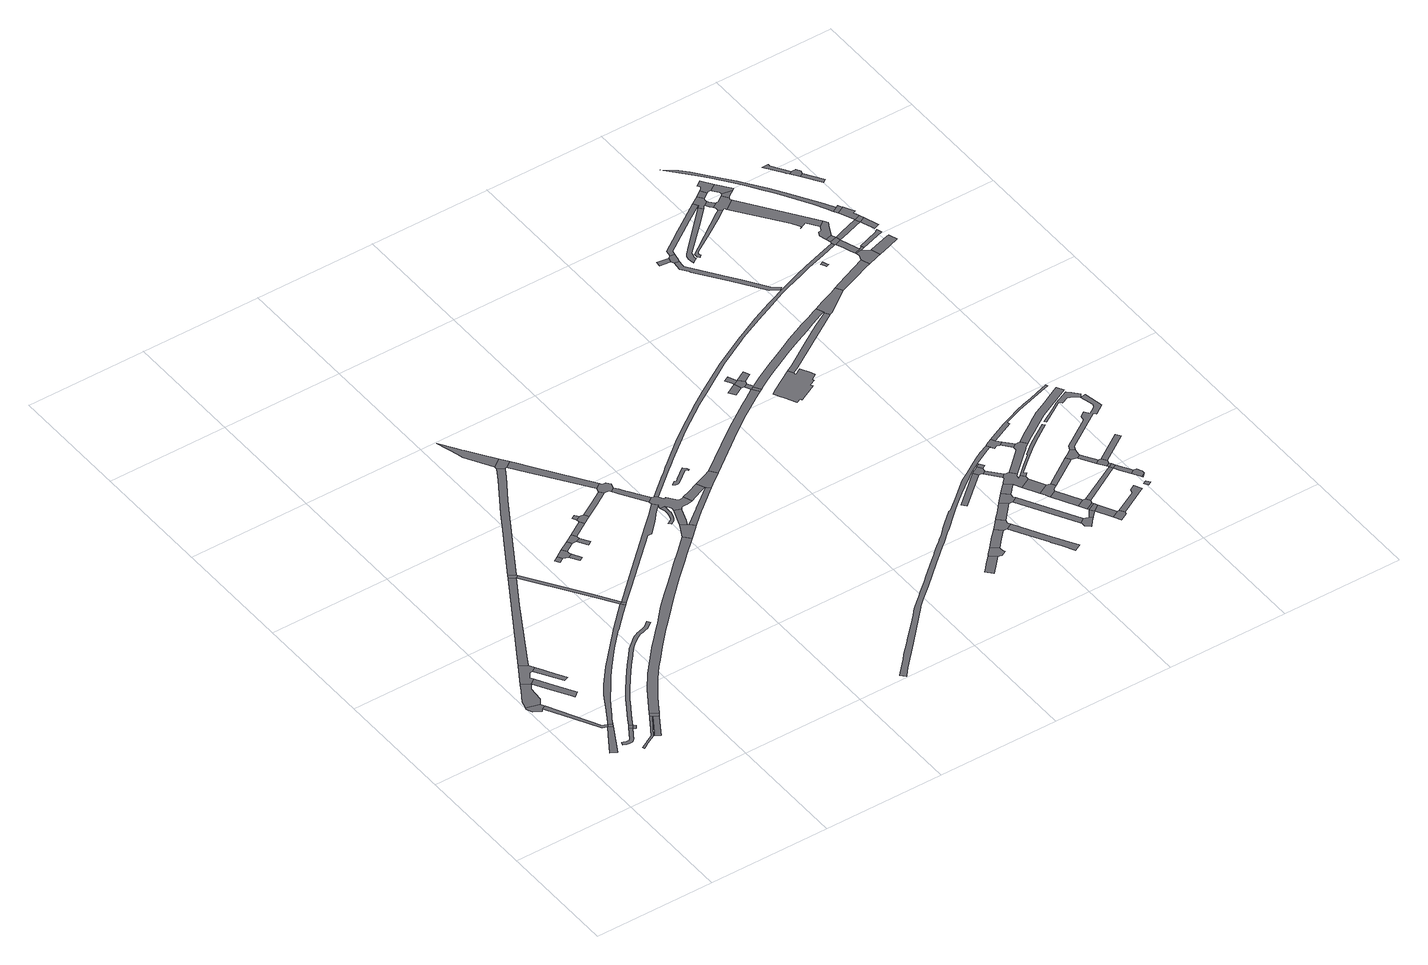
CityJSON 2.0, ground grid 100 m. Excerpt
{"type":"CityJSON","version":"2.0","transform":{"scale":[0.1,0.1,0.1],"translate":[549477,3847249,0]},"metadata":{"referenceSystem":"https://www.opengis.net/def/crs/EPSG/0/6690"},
"CityObjects":{
"road1":{"type":"Road","geometry":[{"type":"MultiSurface","lod":"1","boundaries":[[[0,1,2,3,4,5,6]]]}]},
"road2":{"type":"Road","attributes":{"RoadStructureAttribute.sectionType":"1"},"geometry":[{"type":"MultiSurface","lod":"1","boundaries":[[[7,8,9,10,11]]]}]},
"road3":{"type":"Road","attributes":{"RoadStructureAttribute.sectionType":"1"},"geometry":[{"type":"MultiSurface","lod":"1","boundaries":[[[12,13,14,15,16,0,6,17,18,19]]]}]},
"road4":{"type":"Road","geometry":[{"type":"MultiSurface","lod":"1","boundaries":[[[20,21,22,5,4,23,24,25,26,7,27]]]}]},
"road5":{"type":"Road","attributes":{"RoadStructureAttribute.sectionType":"1"},"geometry":[{"type":"MultiSurface","lod":"1","boundaries":[[[28,29,30,31,32,33,34,35,36,37,38,39,40,41,42,43,44,45]]]}]},
"road6":{"type":"Road","geometry":[{"type":"MultiSurface","lod":"1","boundaries":[[[27,7,11,46]]]}]},
"road7":{"type":"Road","geometry":[{"type":"MultiSurface","lod":"1","boundaries":[[[47,14,13,12,19,48,49,50,51,52,53]]]}]},
"road8":{"type":"Road","geometry":[{"type":"MultiSurface","lod":"1","boundaries":[[[54,55,56,57,58,59,60,61,48,19]]]}]},
"road9":{"type":"Road","geometry":[{"type":"MultiSurface","lod":"1","boundaries":[[[62,28,45,63]]]}]},
"road10":{"type":"Road","geometry":[{"type":"MultiSurface","lod":"1","boundaries":[[[64,65,63,45]]]}]},
"road11":{"type":"Road","attributes":{"RoadStructureAttribute.sectionType":"1"},"geometry":[{"type":"MultiSurface","lod":"1","boundaries":[[[66,67,68,69,70,71,72,73,74,75,76,77,78,79,80]]]}]},
"road12":{"type":"Road","geometry":[{"type":"MultiSurface","lod":"1","boundaries":[[[81,82,83,84,85,86,87,88,52,51]]]}]},
"road13":{"type":"Road","attributes":{"RoadStructureAttribute.sectionType":"1"},"geometry":[{"type":"MultiSurface","lod":"1","boundaries":[[[89,90,91,92,93,94,95,96]]]}]},
"road14":{"type":"Road","geometry":[{"type":"MultiSurface","lod":"1","boundaries":[[[97,66,80,89,96,98]]]}]},
"road15":{"type":"Road","attributes":{"RoadStructureAttribute.sectionType":"1"},"geometry":[{"type":"MultiSurface","lod":"1","boundaries":[[[99,100,47,53,101,102,103,104]]]}]},
"road16":{"type":"Road","attributes":{"RoadStructureAttribute.sectionType":"1"},"geometry":[{"type":"MultiSurface","lod":"1","boundaries":[[[105,106,107,108,109,110,111,112,113,114,115,116,117,118,119,27,46,120,121,122,123,124,125,126,127,128,129,130,131]]]}]},
"road17":{"type":"Road","attributes":{"RoadStructureAttribute.sectionType":"1"},"geometry":[{"type":"MultiSurface","lod":"1","boundaries":[[[132,133,134,135,136,137,138,139,140,141,142,143,144,145,146,147,148,149,150,151,152,153,154,155,156,157,158,159,160,161,162,163,164,165,166,167,168,169,170,171,62,63]]]}]},
"road18":{"type":"Road","geometry":[{"type":"MultiSurface","lod":"1","boundaries":[[[172,99,104,173,174]]]}]},
"road19":{"type":"Road","geometry":[{"type":"MultiSurface","lod":"1","boundaries":[[[175,176,173,104,177,178,105,179]]]}]},
"road20":{"type":"Road","geometry":[{"type":"MultiSurface","lod":"1","boundaries":[[[179,105,131,180]]]}]},
"road21":{"type":"Road","attributes":{"RoadStructureAttribute.sectionType":"1"},"geometry":[{"type":"MultiSurface","lod":"1","boundaries":[[[181,182,183,184,185,186,187,188,189,190,191,192,193,194,195,196,197,97,98,198,199,200,201,202,203,204,205,206,207,208,209,210,211,212,213,214,215]]]}]},
"road22":{"type":"Road","geometry":[{"type":"MultiSurface","lod":"1","boundaries":[[[216,217,218,219]]]}]},
"road23":{"type":"Road","geometry":[{"type":"MultiSurface","lod":"1","boundaries":[[[220,216,219,221,222,223,224]]]}]},
"road24":{"type":"Road","attributes":{"RoadStructureAttribute.sectionType":"1"},"geometry":[{"type":"MultiSurface","lod":"1","boundaries":[[[225,226,227,228,229,172,174,230,231,232,233]]]}]},
"road25":{"type":"Road","attributes":{"RoadStructureAttribute.sectionType":"1"},"geometry":[{"type":"MultiSurface","lod":"1","boundaries":[[[234,235,222,221]]]}]},
"road26":{"type":"Road","attributes":{"RoadStructureAttribute.sectionType":"1"},"geometry":[{"type":"MultiSurface","lod":"1","boundaries":[[[236,220,224,237]]]}]},
"road27":{"type":"Road","geometry":[{"type":"MultiSurface","lod":"1","boundaries":[[[238,236,237,239,240,241]]]}]},
"road28":{"type":"Road","attributes":{"RoadStructureAttribute.sectionType":"1"},"geometry":[{"type":"MultiSurface","lod":"1","boundaries":[[[242,243,240,239]]]}]},
"road29":{"type":"Road","attributes":{"RoadStructureAttribute.sectionType":"1"},"geometry":[{"type":"MultiSurface","lod":"1","boundaries":[[[244,238,241,245]]]}]},
"road30":{"type":"Road","attributes":{"RoadStructureAttribute.sectionType":"1"},"geometry":[{"type":"MultiSurface","lod":"1","boundaries":[[[246,247,248,249,250,179,180,251,252,253,254,255,256,257]]]}]},
"road31":{"type":"Road","geometry":[{"type":"MultiSurface","lod":"1","boundaries":[[[258,259,260,261]]]}]},
"road32":{"type":"Road","geometry":[{"type":"MultiSurface","lod":"1","boundaries":[[[261,260,244,245,262,263]]]}]},
"road33":{"type":"Road","attributes":{"RoadStructureAttribute.sectionType":"1"},"geometry":[{"type":"MultiSurface","lod":"1","boundaries":[[[264,265,266,267,268,269,270,271,272,273]]]}]},
"road34":{"type":"Road","geometry":[{"type":"MultiSurface","lod":"1","boundaries":[[[273,272,225,233,274,275,276]]]}]},
"road35":{"type":"Road","attributes":{"RoadStructureAttribute.sectionType":"1"},"geometry":[{"type":"MultiSurface","lod":"1","boundaries":[[[277,278,279,263,262,280,281]]]}]},
"road36":{"type":"Road","attributes":{"RoadStructureAttribute.sectionType":"1"},"geometry":[{"type":"MultiSurface","lod":"1","boundaries":[[[282,283,276,275,284,285,286]]]}]},
"road37":{"type":"Road","geometry":[{"type":"MultiSurface","lod":"1","boundaries":[[[287,288,289,286,285,277,281,290,291,292]]]}]},
"road38":{"type":"Road","geometry":[{"type":"MultiSurface","lod":"1","boundaries":[[[293,294,181,215,295,296,297,298,299]]]}]},
"road39":{"type":"Road","geometry":[{"type":"MultiSurface","lod":"1","boundaries":[[[300,301,302,303,304,305,306,307,308,309,310,311,312,313,314,315,316,317]]]}]},
"road40":{"type":"Road","attributes":{"RoadStructureAttribute.sectionType":"1"},"geometry":[{"type":"MultiSurface","lod":"1","boundaries":[[[318,319,320,321,292,291,322,323,324,325,326,327]]]}]},
"road41":{"type":"Road","attributes":{"RoadStructureAttribute.sectionType":"1"},"geometry":[{"type":"MultiSurface","lod":"1","boundaries":[[[328,329,330,293,299,331,332,333]]]}]},
"road42":{"type":"Road","geometry":[{"type":"MultiSurface","lod":"1","boundaries":[[[334,327,326,246,257,335,317,316,336,337,338,328,333,339,340,341,342,343,344,345,346,347,348,349,350,351,352,353]]]}]},
"road43":{"type":"Road","attributes":{"RoadStructureAttribute.sectionType":"1"},"geometry":[{"type":"MultiSurface","lod":"1","boundaries":[[[354,355,356,297,296,357,358,359,360,361]]]}]},
"road44":{"type":"Road","attributes":{"RoadStructureAttribute.sectionType":"1"},"geometry":[{"type":"MultiSurface","lod":"1","boundaries":[[[362,363,344,343,364,365,366]]]}]},
"road45":{"type":"Road","attributes":{"RoadStructureAttribute.sectionType":"1"},"geometry":[{"type":"MultiSurface","lod":"1","boundaries":[[[367,368,369,370,371,372,373,374,375,376,377,378,379,380]]]}]},
"road46":{"type":"Road","geometry":[{"type":"MultiSurface","lod":"1","boundaries":[[[381,382,362,366,354,361,383,384]]]}]},
"road47":{"type":"Road","attributes":{"RoadStructureAttribute.sectionType":"1"},"geometry":[{"type":"MultiSurface","lod":"1","boundaries":[[[385,386,387,388,389,390,391,392,393,394,395,396,397,398,399,400,401,402,403,404,405,406,407,408,409,410,411,412,413,414,415,416,417,418,419,420,421,422,423,424,425,426,427,428,429,430,431,432,433,434,435,436,437,438,439,440,441,442,443,444,445,446,447,448,449,450,451,452,453,454,455,456,457,458,459,460,461,462,463,464,465,466]]]}]},
"road48":{"type":"Road","attributes":{"RoadStructureAttribute.sectionType":"1"},"geometry":[{"type":"MultiSurface","lod":"1","boundaries":[[[467,468,469,470,471,472,473]]]}]},
"road49":{"type":"Road","attributes":{"RoadStructureAttribute.sectionType":"1"},"geometry":[{"type":"MultiSurface","lod":"1","boundaries":[[[474,475,476,477,478,479,480,481,381,384,482,483,484,485,486,487]]]}]},
"road50":{"type":"Road","geometry":[{"type":"MultiSurface","lod":"1","boundaries":[[[488,489,467,473,490,491,492,493,494]]]}]},
"road51":{"type":"Road","attributes":{"RoadStructureAttribute.sectionType":"1"},"geometry":[{"type":"MultiSurface","lod":"1","boundaries":[[[495,496,497,488,494,498,499]]]}]},
"road52":{"type":"Road","geometry":[{"type":"MultiSurface","lod":"1","boundaries":[[[500,501,502,503]]]}]},
"road53":{"type":"Road","geometry":[{"type":"MultiSurface","lod":"1","boundaries":[[[504,505,495,499,506,507,508,509]]]}]},
"road54":{"type":"Road","geometry":[{"type":"MultiSurface","lod":"1","boundaries":[[[510,511,512,513,500,514]]]}]},
"road55":{"type":"Road","geometry":[{"type":"MultiSurface","lod":"1","boundaries":[[[514,500,503,515,516,517]]]}]},
"road56":{"type":"Road","geometry":[{"type":"MultiSurface","lod":"1","boundaries":[[[518,474,487,519]]]}]},
"road57":{"type":"Road","attributes":{"RoadStructureAttribute.sectionType":"1"},"geometry":[{"type":"MultiSurface","lod":"1","boundaries":[[[520,521,507,506,522,523,524,525,526,527]]]}]},
"road58":{"type":"Road","attributes":{"RoadStructureAttribute.sectionType":"1"},"geometry":[{"type":"MultiSurface","lod":"1","boundaries":[[[528,529,530,531,504,509,532,533]]]}]},
"road59":{"type":"Road","geometry":[{"type":"MultiSurface","lod":"1","boundaries":[[[534,535,514,517]]]}]},
"road60":{"type":"Road","attributes":{"RoadStructureAttribute.sectionType":"1"},"geometry":[{"type":"MultiSurface","lod":"1","boundaries":[[[536,537,538,539,540]]]}]},
"road61":{"type":"Road","attributes":{"RoadStructureAttribute.sectionType":"1"},"geometry":[{"type":"MultiSurface","lod":"1","boundaries":[[[541,542,543,544,545,546,547,548,549,550,551,552,553,554,555,556,557,558,559,560,353,352,561,562,563,564,565,566,567,568,569,570,571,572,573,574,575,576,577,578,579]]]}]},
"road62":{"type":"Road","geometry":[{"type":"MultiSurface","lod":"1","boundaries":[[[580,528,533,581,582,583,584]]]}]},
"road63":{"type":"Road","geometry":[{"type":"MultiSurface","lod":"1","boundaries":[[[585,586,587,588,589,590,591,592,593,594,595,596,597,598,599,600,601,602,603]]]}]},
"road64":{"type":"Road","attributes":{"RoadStructureAttribute.sectionType":"1"},"geometry":[{"type":"MultiSurface","lod":"1","boundaries":[[[604,582,581,605,606]]]}]},
"road65":{"type":"Road","attributes":{"RoadStructureAttribute.sectionType":"1"},"geometry":[{"type":"MultiSurface","lod":"1","boundaries":[[[607,608,609,580,584,610,611,612,613]]]}]},
"road66":{"type":"Road","geometry":[{"type":"MultiSurface","lod":"1","boundaries":[[[614,615,616,617,536,540,618,619,620,621,622,623]]]}]},
"road67":{"type":"Road","attributes":{"RoadStructureAttribute.sectionType":"1"},"geometry":[{"type":"MultiSurface","lod":"1","boundaries":[[[621,620,624,625]]]}]},
"road68":{"type":"Road","geometry":[{"type":"MultiSurface","lod":"1","boundaries":[[[626,627,614,623]]]}]},
"road69":{"type":"Road","geometry":[{"type":"MultiSurface","lod":"1","boundaries":[[[606,605,628,629,630,631,632,633,634]]]}]},
"road70":{"type":"Road","geometry":[{"type":"MultiSurface","lod":"1","boundaries":[[[635,636,637,625,624,638,639,640,641,607,613,642,643,644,645,646,647,648,649,650,651]]]}]},
"road71":{"type":"Road","attributes":{"RoadStructureAttribute.sectionType":"1"},"geometry":[{"type":"MultiSurface","lod":"1","boundaries":[[[643,642,652,653,654,655]]]}]},
"road72":{"type":"Road","attributes":{"RoadStructureAttribute.sectionType":"1"},"geometry":[{"type":"MultiSurface","lod":"1","boundaries":[[[656,657,634,633,658,659]]]}]},
"road73":{"type":"Road","geometry":[{"type":"MultiSurface","lod":"1","boundaries":[[[655,654,653,652,660,661,662,663,664,665,666]]]}]},
"road74":{"type":"Road","attributes":{"RoadStructureAttribute.sectionType":"1"},"geometry":[{"type":"MultiSurface","lod":"1","boundaries":[[[663,662,667,668]]]}]},
"road75":{"type":"Road","attributes":{"RoadStructureAttribute.sectionType":"1"},"geometry":[{"type":"MultiSurface","lod":"1","boundaries":[[[669,670,671,672,673,674,675,676,677,678,679,680,516,515,474,518,519,681,682,683,684,685,686,687,688,689,690,691,692,693]]]}]},
"road76":{"type":"Road","geometry":[{"type":"MultiSurface","lod":"1","boundaries":[[[668,667,694,695,696,697]]]}]},
"road77":{"type":"Road","attributes":{"RoadStructureAttribute.sectionType":"1"},"geometry":[{"type":"MultiSurface","lod":"1","boundaries":[[[695,694,698,699]]]}]},
"road78":{"type":"Road","geometry":[{"type":"MultiSurface","lod":"1","boundaries":[[[699,698,700,656,659,701]]]}]},
"road79":{"type":"Road","attributes":{"RoadStructureAttribute.sectionType":"1"},"geometry":[{"type":"MultiSurface","lod":"1","boundaries":[[[701,659,702,703,704]]]}]},
"road80":{"type":"Road","geometry":[{"type":"MultiSurface","lod":"1","boundaries":[[[704,703,705,706,707,708]]]}]},
"road81":{"type":"Road","attributes":{"RoadStructureAttribute.sectionType":"1"},"geometry":[{"type":"MultiSurface","lod":"1","boundaries":[[[709,710,711,712,713,714,715,716,651,650,717,718,719,720,721,722,723]]]}]},
"road82":{"type":"Road","geometry":[{"type":"MultiSurface","lod":"1","boundaries":[[[724,725,385,466,726,727,728,729,730,731,732,733,734]]]}]},
"road83":{"type":"Road","attributes":{"RoadStructureAttribute.sectionType":"1"},"geometry":[{"type":"MultiSurface","lod":"1","boundaries":[[[735,736,737,738,739,585,603,740,741]]]}]},
"road84":{"type":"Road","geometry":[{"type":"MultiSurface","lod":"1","boundaries":[[[733,732,712,711]]]}]},
"road85":{"type":"Road","attributes":{"RoadStructureAttribute.sectionType":"1"},"geometry":[{"type":"MultiSurface","lod":"1","boundaries":[[[742,666,665,743]]]}]},
"road86":{"type":"Road","geometry":[{"type":"MultiSurface","lod":"1","boundaries":[[[744,745,746,747]]]}]},
"road87":{"type":"Road","geometry":[{"type":"MultiSurface","lod":"1","boundaries":[[[748,749,750,751,752,753,754,755,756,757,758,759,760,645,644]]]}]},
"road88":{"type":"Road","attributes":{"RoadStructureAttribute.sectionType":"1"},"geometry":[{"type":"MultiSurface","lod":"1","boundaries":[[[761,697,696,762]]]}]},
"road89":{"type":"Road","attributes":{"RoadStructureAttribute.sectionType":"1"},"geometry":[{"type":"MultiSurface","lod":"1","boundaries":[[[763,764,765,766,708,707]]]}]},
"road90":{"type":"Road","geometry":[{"type":"MultiSurface","lod":"1","boundaries":[[[767,747,746,768,769,770,771]]]}]},
"road91":{"type":"Road","geometry":[{"type":"MultiSurface","lod":"1","boundaries":[[[772,773,742,743,774,775,776,777,778]]]}]},
"road92":{"type":"Road","attributes":{"RoadStructureAttribute.sectionType":"1"},"geometry":[{"type":"MultiSurface","lod":"1","boundaries":[[[768,779,780,781,782,783,784,785,786,787,788,789,790,791,792,793,794,769]]]}]},
"road93":{"type":"Road","attributes":{"RoadStructureAttribute.sectionType":"1"},"geometry":[{"type":"MultiSurface","lod":"1","boundaries":[[[775,774,795,796,797]]]}]},
"road94":{"type":"Road","geometry":[{"type":"MultiSurface","lod":"1","boundaries":[[[797,796,795,798,799,800,801]]]}]},
"road95":{"type":"Road","attributes":{"RoadStructureAttribute.sectionType":"1"},"geometry":[{"type":"MultiSurface","lod":"1","boundaries":[[[799,798,802,761,803]]]}]},
"road96":{"type":"Road","geometry":[{"type":"MultiSurface","lod":"1","boundaries":[[[803,761,762,804]]]}]},
"road97":{"type":"Road","geometry":[{"type":"MultiSurface","lod":"1","boundaries":[[[805,806,807,808]]]}]},
"road98":{"type":"Road","attributes":{"RoadStructureAttribute.sectionType":"1"},"geometry":[{"type":"MultiSurface","lod":"1","boundaries":[[[804,762,809,810,811]]]}]},
"road99":{"type":"Road","attributes":{"RoadStructureAttribute.sectionType":"1"},"geometry":[{"type":"MultiSurface","lod":"1","boundaries":[[[812,813,814,815,816,817,818,819,724,734,820,821,822,823,824]]]}]},
"road100":{"type":"Road","geometry":[{"type":"MultiSurface","lod":"1","boundaries":[[[811,810,825,826,827,828]]]}]},
"road101":{"type":"Road","attributes":{"RoadStructureAttribute.sectionType":"1"},"geometry":[{"type":"MultiSurface","lod":"1","boundaries":[[[826,825,829]]]}]},
"road102":{"type":"Road","attributes":{"RoadStructureAttribute.sectionType":"1"},"geometry":[{"type":"MultiSurface","lod":"1","boundaries":[[[830,831,832,833,834,835,836,837,838,839,723,722,840,841,842,843,844,845]]]}]},
"road103":{"type":"Road","attributes":{"RoadStructureAttribute.sectionType":"1"},"geometry":[{"type":"MultiSurface","lod":"1","boundaries":[[[846,847,848,849,850,767,771,851,852,853,854,855]]]}]},
"road104":{"type":"Road","geometry":[{"type":"MultiSurface","lod":"1","boundaries":[[[856,857,858,859,860,861,862,863,864,865,866,867,868,869,870,871,872,873,874,875]]]}]},
"road105":{"type":"Road","attributes":{"RoadStructureAttribute.sectionType":"1"},"geometry":[{"type":"MultiSurface","lod":"1","boundaries":[[[876,801,800,877]]]}]},
"road106":{"type":"Road","geometry":[{"type":"MultiSurface","lod":"1","boundaries":[[[878,879,880,669,693,881,735,741,882,883]]]}]},
"road107":{"type":"Road","attributes":{"RoadStructureAttribute.sectionType":"1"},"geometry":[{"type":"MultiSurface","lod":"1","boundaries":[[[884,885,886,887,888,889,890,891,892,893,894,895,896,897]]]}]},
"road108":{"type":"Road","attributes":{"RoadStructureAttribute.sectionType":"1"},"geometry":[{"type":"MultiSurface","lod":"1","boundaries":[[[898,899,900,901,902,903,904,905,906,907,908,909,910,772,778]]]}]},
"road109":{"type":"Road","geometry":[{"type":"MultiSurface","lod":"1","boundaries":[[[911,912,913,914,915,916,917,918,919,920,921,922,903,923]]]}]},
"road110":{"type":"Road","geometry":[{"type":"MultiSurface","lod":"1","boundaries":[[[924,925,846,855,926,856,875,927,928,929,930,931,932,933]]]}]},
"road111":{"type":"Road","geometry":[{"type":"MultiSurface","lod":"1","boundaries":[[[934,935,936,937,938,939]]]}]},
"road112":{"type":"Road","attributes":{"RoadStructureAttribute.sectionType":"1"},"geometry":[{"type":"MultiSurface","lod":"1","boundaries":[[[940,941,942,943,944,930,929,945,946,947,948,949]]]}]},
"road113":{"type":"Road","attributes":{"RoadStructureAttribute.sectionType":"1"},"geometry":[{"type":"MultiSurface","lod":"1","boundaries":[[[950,951,952,878,883,953,954,955]]]}]},
"road114":{"type":"Road","attributes":{"RoadStructureAttribute.sectionType":"1"},"geometry":[{"type":"MultiSurface","lod":"1","boundaries":[[[956,924,933,957]]]}]},
"road115":{"type":"Road","geometry":[{"type":"MultiSurface","lod":"1","boundaries":[[[958,959,960,961,949,948,962,963,884,897,964,965,966,967,968,969,970]]]}]},
"road116":{"type":"Road","geometry":[{"type":"MultiSurface","lod":"1","boundaries":[[[971,972,973,974,975,956,957,976,977,978,979]]]}]},
"road117":{"type":"Road","attributes":{"RoadStructureAttribute.sectionType":"1"},"geometry":[{"type":"MultiSurface","lod":"1","boundaries":[[[980,981,958,970,982,983,984]]]}]},
"road118":{"type":"Road","attributes":{"RoadStructureAttribute.sectionType":"1"},"geometry":[{"type":"MultiSurface","lod":"1","boundaries":[[[985,979,978,986,987,988,989,984]]]}]},
"road119":{"type":"Road","attributes":{"RoadStructureAttribute.sectionType":"1"},"geometry":[{"type":"MultiSurface","lod":"1","boundaries":[[[967,966,990,991,992,993,994,995,996,997]]]}]},
"road120":{"type":"Road","geometry":[{"type":"MultiSurface","lod":"1","boundaries":[[[998,999,541,579,1000,1001]]]}]},
"road121":{"type":"Road","attributes":{"RoadStructureAttribute.sectionType":"1"},"geometry":[{"type":"MultiSurface","lod":"1","boundaries":[[[1002,1003,999,998]]]}]},
"road122":{"type":"Road","attributes":{"RoadStructureAttribute.sectionType":"1"},"geometry":[{"type":"MultiSurface","lod":"1","boundaries":[[[1004,1001,1000,1005,1006,1007,1008]]]}]},
"road123":{"type":"Road","geometry":[{"type":"MultiSurface","lod":"1","boundaries":[[[1009,1010,1011,1012,1013,1014,1015,950,955,1016,1017,1018,1019]]]}]},
"road124":{"type":"Road","geometry":[{"type":"MultiSurface","lod":"1","boundaries":[[[1020,1008,1007,1012,1011,1021]]]}]},
"road125":{"type":"Road","attributes":{"RoadStructureAttribute.sectionType":"1"},"geometry":[{"type":"MultiSurface","lod":"1","boundaries":[[[1022,1023,997,996,1024,1025,1026,1003,1002]]]}]},
"road126":{"type":"Road","attributes":{"RoadStructureAttribute.sectionType":"1"},"geometry":[{"type":"MultiSurface","lod":"1","boundaries":[[[1027,1028,1029,1030,1031,1032,1033,1034,1035,1036,1037,1038,1039,1040,1041,1042,1043,1044,1045,1046,1047,1048,1049,1050,1051,1052,1053]]]}]},
"road127":{"type":"Road","attributes":{"RoadStructureAttribute.sectionType":"1"},"geometry":[{"type":"MultiSurface","lod":"1","boundaries":[[[1054,1055,998,1001,1056,1057,1058,1059]]]}]},
"road128":{"type":"Road","geometry":[{"type":"MultiSurface","lod":"1","boundaries":[[[1060,1061,1062,1020,1021,1063]]]}]},
"road129":{"type":"Road","attributes":{"RoadStructureAttribute.sectionType":"1"},"geometry":[{"type":"MultiSurface","lod":"1","boundaries":[[[1064,1065,1066,1019,1018,1067,1068]]]}]},
"road130":{"type":"Road","geometry":[{"type":"MultiSurface","lod":"1","boundaries":[[[1069,1053,1052,1070,1071,1072]]]}]},
"road131":{"type":"Road","attributes":{"RoadStructureAttribute.sectionType":"1"},"geometry":[{"type":"MultiSurface","lod":"1","boundaries":[[[1073,1074,1075,1071,1070,1076,1077,1054,1078]]]}]},
"road132":{"type":"Road","geometry":[{"type":"MultiSurface","lod":"1","boundaries":[[[1078,1054,1059,1079]]]}]},
"road133":{"type":"Road","attributes":{"RoadStructureAttribute.sectionType":"1"},"geometry":[{"type":"MultiSurface","lod":"1","boundaries":[[[1080,1081,1079,1059,1082,1083,1084,1085]]]}]},
"road134":{"type":"Road","attributes":{"RoadStructureAttribute.sectionType":"1"},"geometry":[{"type":"MultiSurface","lod":"1","boundaries":[[[1086,1087,1088,1089,1090,1091,1092,1093]]]}]},
"road135":{"type":"Road","geometry":[{"type":"MultiSurface","lod":"1","boundaries":[[[1094,1093,1092,1095,1096,1097,1098]]]}]},
"road136":{"type":"Road","attributes":{"RoadStructureAttribute.sectionType":"1"},"geometry":[{"type":"MultiSurface","lod":"1","boundaries":[[[1096,1095,1099,1100]]]}]}
},
"vertices":[
[5,1299,0],[1,1284,0],[23,1239,0],[80,1200,0],[98,1225,0],[130,1238,0],[113,1271,0],
[367,797,0],[322,729,0],[214,560,0],[264,533,0],[399,779,0],
[143,1512,0],[141,1513,0],[119,1527,0],[84,1468,0],[24,1370,0],[146,1321,0],[157,1445,0],[187,1486,0],
[340,833,0],[237,1031,0],[131,1236,0],[103,1216,0],[104,1213,0],[220,1004,0],[327,808,0],[380,817,0],
[477,697,0],[458,666,0],[445,645,0],[417,599,0],[405,588,0],[393,588,0],[376,593,0],[363,597,0],[350,603,0],[339,578,0],[353,571,0],[368,566,0],[389,560,0],[416,559,0],[439,582,0],[459,614,0],[469,631,0],[501,682,0],
[411,800,0],
[223,1699,0],[233,1521,0],[217,1548,0],[246,1592,0],[269,1593,0],[311,1617,0],[285,1662,0],
[266,1353,0],[267,1351,0],[350,1212,0],[363,1191,0],[404,1228,0],[383,1264,0],[310,1388,0],[310,1390,0],
[495,723,0],[518,708,0],
[523,666,0],[540,692,0],
[674,716,0],[662,696,0],[636,659,0],[595,594,0],[561,539,0],[512,512,0],[487,498,0],[460,483,0],[438,471,0],[445,457,0],[460,465,0],[484,478,0],[494,484,0],[571,526,0],[688,707,0],
[300,1545,0],[367,1438,0],[367,1437,0],[403,1379,0],[440,1396,0],[400,1464,0],[399,1465,0],[344,1561,0],
[695,702,0],[659,644,0],[603,553,0],[585,526,0],[624,503,0],[646,539,0],[698,624,0],[732,678,0],
[691,743,0],[750,706,0],
[710,2509,0],[444,2067,0],[337,1752,0],[445,1942,0],[609,2228,0],[758,2480,0],
[1202,1822,0],[1013,1637,0],[973,1594,0],[728,1331,0],[694,1292,0],[662,1255,0],[635,1220,0],[605,1182,0],[575,1141,0],[567,1130,0],[546,1101,0],[521,1060,0],[462,951,0],[455,941,0],[396,841,0],[437,847,0],[456,877,0],[547,1021,0],[554,1031,0],[638,1146,0],[692,1222,0],[762,1310,0],[889,1456,0],[1014,1586,0],[1030,1602,0],[1163,1732,0],[1228,1793,0],
[535,735,0],[576,805,0],[617,872,0],[668,952,0],[719,1024,0],[796,1129,0],[881,1237,0],[955,1322,0],[994,1371,0],[1034,1406,0],[1071,1436,0],[1097,1456,0],[1111,1464,0],[1128,1472,0],[1157,1479,0],[1189,1490,0],[1209,1497,0],[1226,1506,0],[1245,1521,0],[1264,1538,0],[1245,1559,0],[1227,1542,0],[1211,1530,0],[1197,1523,0],[1180,1516,0],[1149,1506,0],[1119,1498,0],[1098,1489,0],[1081,1480,0],[1053,1457,0],[1016,1428,0],[974,1390,0],[933,1340,0],[859,1254,0],[774,1146,0],[696,1040,0],[644,968,0],[593,886,0],[552,819,0],[511,750,0],
[727,2537,0],[785,2497,0],[779,2507,0],
[1089,2038,0],[1071,2065,0],[1051,2046,0],[1068,2021,0],[1223,1837,0],
[1247,1810,0],
[1978,2154,0],[1870,2054,0],[1767,1959,0],[1666,1865,0],[1589,1791,0],[1518,1726,0],[1450,1661,0],[1421,1632,0],[1346,1551,0],[1301,1503,0],[1284,1486,0],[1242,1444,0],[1174,1371,0],[1114,1309,0],[1086,1277,0],[926,1096,0],[830,965,0],[801,789,0],[847,859,0],[889,921,0],[921,966,0],[955,1015,0],[993,1063,0],[1035,1113,0],[1085,1166,0],[1178,1272,0],[1308,1411,0],[1346,1450,0],[1394,1498,0],[1551,1659,0],[1706,1807,0],[1840,1929,0],[1896,1983,0],[2015,2091,0],[2026,2101,0],
[1128,2495,0],[1088,2470,0],[1113,2436,0],[1151,2458,0],
[1196,2538,0],[1191,2442,0],[1227,2464,0],[1217,2481,0],[1219,2501,0],
[1325,3517,0],[1263,3413,0],[1072,3109,0],[980,2957,0],[875,2783,0],[945,2784,0],[1191,3195,0],[1329,3407,0],[1373,3482,0],
[1239,2369,0],[1272,2389,0],
[1276,2587,0],[1298,2552,0],
[1345,2630,0],[1332,2551,0],[1372,2568,0],[1368,2593,0],
[1383,2469,0],[1417,2491,0],
[1475,2711,0],[1497,2674,0],
[2004,2569,0],[1917,2482,0],[1906,2472,0],[1832,2406,0],[1421,2021,0],[1367,1922,0],[1785,2309,0],[1820,2309,0],[1913,2400,0],[1961,2454,0],[1984,2481,0],[2040,2535,0],
[1487,2789,0],[1453,2770,0],[1472,2741,0],[1510,2760,0],
[1565,2716,0],[1542,2753,0],
[1310,3725,0],[1250,3811,0],[1247,3816,0],[1215,3862,0],[1134,3986,0],[1188,3793,0],[1190,3787,0],[1199,3756,0],[1325,3544,0],[1399,3595,0],
[1382,3490,0],[1392,3489,0],[1446,3526,0],
[1771,2892,0],[1667,2827,0],[1605,2791,0],[1686,2791,0],[1798,2861,0],
[1547,3376,0],[1464,3500,0],[1483,3355,0],[1784,2934,0],[1828,2964,0],
[1894,2912,0],[1870,2945,0],[1840,2945,0],[1838,2860,0],[1847,2846,0],[1885,2870,0],
[2037,2271,0],[2004,2206,0],[2114,2182,0],[2131,2197,0],[2097,2234,0],[2089,2234,0],[2087,2245,0],
[2033,2469,0],[2039,2452,0],[2039,2427,0],[2037,2401,0],[2030,2376,0],[2020,2357,0],[2003,2342,0],[1982,2331,0],[1997,2311,0],[2029,2333,0],[2044,2353,0],[2055,2372,0],[2062,2394,0],[2065,2415,0],[2066,2438,0],[2066,2467,0],[2064,2494,0],[2027,2493,0],
[2004,2693,0],[1946,2778,0],[1936,2794,0],[1908,2835,0],[1873,2803,0],[1879,2793,0],[1910,2744,0],[1957,2670,0],[2001,2600,0],[2044,2632,0],
[2095,2423,0],[2091,2412,0],[2042,2281,0],[2102,2282,0],[2145,2394,0],[2149,2405,0],
[2057,2618,0],[2027,2509,0],[2089,2468,0],[2095,2457,0],[2096,2444,0],[2158,2416,0],[2171,2419,0],[2187,2419,0],[2210,2419,0],[2261,2430,0],[2233,2500,0],[2223,2496,0],[2210,2493,0],[2199,2493,0],[2187,2497,0],[2171,2511,0],[2126,2569,0],[2111,2560,0],[2088,2603,0],[2067,2627,0],
[2424,2494,0],[2238,2346,0],[2233,2342,0],[2248,2301,0],[2255,2306,0],[2267,2315,0],[2310,2349,0],[2449,2464,0],
[2389,2562,0],[2302,2528,0],[2308,2451,0],[2374,2480,0],[2416,2494,0],
[2440,2719,0],[2429,2735,0],[2408,2759,0],[2310,2683,0],[2294,2671,0],[2284,2669,0],[2276,2673,0],[2248,2650,0],[2264,2640,0],[2277,2637,0],[2287,2637,0],[2296,2641,0],[2411,2730,0],[2429,2712,0],
[2545,2625,0],[2484,2600,0],[2480,2489,0],[2586,2570,0],
[4310,1704,0],[4235,1667,0],[4167,1631,0],[4105,1590,0],[4031,1542,0],[3956,1496,0],[3902,1451,0],[3800,1367,0],[3696,1279,0],[3691,1280,0],[3686,1281,0],[3680,1276,0],[3638,1238,0],[3589,1195,0],[3541,1150,0],[3533,1142,0],[3493,1104,0],[3451,1068,0],[3447,1066,0],[3438,1057,0],[3409,1032,0],[3366,996,0],[3341,975,0],[3337,971,0],[3324,960,0],[3280,921,0],[3235,882,0],[3190,843,0],[3146,803,0],[3104,766,0],[3062,729,0],[3019,692,0],[2977,655,0],[2938,621,0],[2935,618,0],[2904,590,0],[2893,581,0],[2861,548,0],[2830,515,0],[2798,483,0],[2766,450,0],[2734,417,0],[2703,384,0],[2661,341,0],[2619,297,0],[2576,254,0],[2534,210,0],[2500,174,0],[2466,138,0],[2432,101,0],[2398,65,0],[2379,44,0],[2417,8,0],[2420,12,0],[2473,75,0],[2656,269,0],[2748,367,0],[2923,554,0],[2932,562,0],[2995,620,0],[3099,711,0],[3288,877,0],[3354,933,0],[3367,944,0],[3426,994,0],[3464,1027,0],[3542,1097,0],[3560,1113,0],[3580,1130,0],[3696,1236,0],[3707,1246,0],[3743,1279,0],[3800,1327,0],[3872,1386,0],[3929,1431,0],[3994,1479,0],[4046,1520,0],[4093,1550,0],[4138,1576,0],[4203,1611,0],[4282,1655,0],[4325,1676,0],
[3638,731,0],[3577,666,0],[3546,632,0],[3519,604,0],[3564,549,0],[3617,606,0],[3688,684,0],
[3299,3164,0],[3296,3163,0],[3210,3107,0],[3146,3064,0],[3063,3009,0],[2934,2919,0],[2776,2802,0],[2759,2790,0],[2892,2803,0],[2974,2866,0],[3103,2957,0],[3175,3005,0],[3268,3067,0],[3334,3109,0],
[3697,794,0],[3647,740,0],[3724,676,0],[3764,698,0],[3758,707,0],[3755,732,0],[3753,752,0],
[3833,939,0],[3816,921,0],[3776,879,0],[3816,820,0],[3884,891,0],
[3231,3279,0],[3142,3227,0],[3173,3176,0],[3248,3218,0],
[3906,1016,0],[3849,956,0],[3915,888,0],[3966,918,0],[3954,939,0],[3958,966,0],
[3262,3315,0],[3235,3369,0],[3195,3350,0],[3224,3293,0],[3269,3301,0],
[3271,3212,0],[3306,3231,0],[3311,3257,0],
[3322,3179,0],[3357,3123,0],
[4175,552,0],[4104,677,0],[3965,800,0],[4084,593,0],[4085,591,0],[4130,508,0],[4178,417,0],[4235,447,0],
[4024,1143,0],[3953,1066,0],[3942,1054,0],[3916,1027,0],[4020,1035,0],[4084,1104,0],
[3383,3303,0],[3356,3350,0],
[4060,1514,0],[3796,1286,0],[3825,1252,0],[4085,1476,0],[4087,1478,0],
[4672,4111,0],[4539,4071,0],[4383,4020,0],[4285,3985,0],[4140,3932,0],[3934,3846,0],[3761,3769,0],[3650,3715,0],[3563,3672,0],[3558,3669,0],[3277,3518,0],[2997,3346,0],[2881,3269,0],[2645,3101,0],[2531,3012,0],[2393,2901,0],[2351,2866,0],[2324,2844,0],[2270,2797,0],[2246,2777,0],[2318,2798,0],[2343,2819,0],[2411,2875,0],[2480,2931,0],[2551,2989,0],[2663,3076,0],[2898,3241,0],[3016,3319,0],[3298,3497,0],[3542,3631,0],[3569,3647,0],[3774,3744,0],[3938,3817,0],[4067,3874,0],[4147,3906,0],[4296,3959,0],[4397,3995,0],[4548,4044,0],[4679,4087,0],
[4099,1223,0],[4114,1101,0],[4159,1126,0],[4147,1146,0],[4150,1175,0],
[3623,3175,0],[3439,3063,0],[3397,3034,0],[3399,3024,0],[3425,2977,0],[3438,2949,0],[3485,2862,0],[3520,2877,0],[3528,2862,0],[3677,2941,0],[3669,2962,0],[3718,2986,0],[3712,3000,0],[3761,3031,0],[3747,3066,0],[3705,3142,0],[3651,3112,0],[3645,3119,0],[3646,3136,0],
[4421,664,0],[4380,638,0],[4422,663,0],
[4172,1301,0],[4158,1286,0],[4132,1258,0],[4183,1209,0],[4206,1234,0],[4219,1245,0],[4226,1250,0],
[4124,1555,0],[4103,1542,0],[4086,1531,0],[4069,1520,0],[4106,1477,0],[4110,1477,0],[4119,1467,0],[4145,1489,0],[4145,1493,0],[4148,1517,0],
[4211,1357,0],[4237,1381,0],
[4178,1536,0],[4154,1574,0],
[4387,626,0],[4385,594,0],[4424,562,0],[4460,607,0],[4472,620,0],[4485,633,0],[4464,652,0],
[4265,1376,0],[4245,1379,0],[4238,1380,0],[4212,1357,0],[4211,1340,0],[4197,1326,0],[4183,1312,0],[4258,1191,0],[4349,1240,0],[4351,1273,0],[4324,1305,0],[4296,1282,0],[4296,1285,0],[4299,1312,0],[4308,1320,0],[4318,1329,0],[4278,1373,0],
[4327,1064,0],[4346,1075,0],[4347,1076,0],[4417,1114,0],
[4510,714,0],[4472,662,0],[4495,643,0],[4534,685,0],
[4348,1025,0],[4351,1019,0],[4366,991,0],[4426,1024,0],[4431,1041,0],[4470,1068,0],[4447,1101,0],
[4471,797,0],[4533,831,0],
[4173,3603,0],[4139,3588,0],[4072,3558,0],[3988,3522,0],[3919,3491,0],[3823,3448,0],[3768,3418,0],[3664,3365,0],[3550,3304,0],[3450,3253,0],[3423,3239,0],[3332,3185,0],[3368,3130,0],[3446,3178,0],[3464,3188,0],[3517,3219,0],[3594,3259,0],[3664,3294,0],[3733,3332,0],[3793,3361,0],[3869,3396,0],[3979,3447,0],[4060,3484,0],[4157,3529,0],[4198,3546,0],
[4506,734,0],[4567,767,0],[4579,795,0],[4557,825,0],
[4514,720,0],[4575,752,0],
[4510,715,0],[4589,725,0],
[4535,684,0],[4605,555,0],[4665,588,0],
[4637,495,0],[4698,528,0],[4706,550,0],[4681,587,0],
[4512,1596,0],[4495,1594,0],[4492,1598,0],[4460,1576,0],[4460,1575,0],[4459,1554,0],[4458,1540,0],[4339,1431,0],[4464,1462,0],[4518,1512,0],[4529,1522,0],[4536,1528,0],[4555,1542,0],[4566,1550,0],[4532,1597,0],
[4376,1738,0],[4322,1710,0],[4327,1672,0],[4328,1670,0],[4342,1643,0],[4364,1653,0],[4370,1656,0],[4393,1651,0],[4397,1651,0],[4424,1673,0],[4392,1708,0],
[4197,3535,0],[4178,3522,0],[4059,3451,0],[3906,3356,0],[3681,3210,0],[3702,3167,0],[4222,3495,0],
[4694,1270,0],[4719,1234,0],
[3535,4666,0],[3532,4624,0],[3622,4612,0],[3633,4652,0],
[4378,1297,0],[4361,1316,0],[4463,1404,0],[4556,1481,0],[4620,1532,0],[4707,1591,0],[4783,1642,0],[4770,1660,0],[4662,1590,0],[4577,1532,0],[4491,1461,0],[4497,1452,0],[4409,1377,0],
[4894,1011,0],[4908,984,0],
[4953,686,0],[4920,746,0],[4874,720,0],[4864,688,0],
[3655,4670,0],[3637,4590,0],[3676,4584,0],[3679,4604,0],[3690,4663,0],
[4769,1320,0],[4723,1289,0],[4761,1221,0],[4799,1238,0],[4796,1253,0],[4799,1293,0],[4804,1305,0],
[3625,4511,0],[3667,4453,0],[3677,4439,0],[3844,4203,0],[4018,3959,0],[4081,3916,0],[4109,3935,0],[4044,3984,0],[3916,4171,0],[3865,4242,0],[3705,4466,0],[3699,4474,0],[3695,4480,0],[3677,4509,0],[3670,4523,0],[3669,4534,0],
[4840,1095,0],[4855,1104,0],[4874,1116,0],
[4884,1027,0],[4916,1047,0],[4922,1075,0],[4897,1113,0],
[4891,1016,0],[4926,1030,0],
[4942,1004,0],
[5018,737,0],[4991,722,0],[5010,692,0],[5041,710,0],
[4937,936,0],[4981,863,0],[5014,883,0],
[5037,1992,0],[4994,1977,0],[4869,1938,0],[4784,1912,0],[4720,1891,0],[4620,1850,0],[4550,1822,0],[4436,1769,0],[4583,1798,0],[4578,1819,0],[4726,1878,0],[4972,1954,0],[5040,1975,0],
[5023,793,0],[5058,815,0],[5062,841,0],[5041,879,0],
[5028,785,0],
[5079,1923,0],[5053,1910,0],[4977,1873,0],[4913,1841,0],[4854,1812,0],[4807,1788,0],[4716,1726,0],[4678,1700,0],[4622,1663,0],[4569,1626,0],[4589,1567,0],[4627,1594,0],[4677,1628,0],[4749,1676,0],[4831,1732,0],[5112,1873,0],
[4110,5030,0],[3890,4879,0],[3822,4832,0],[3819,4830,0],[3665,4724,0],[3697,4696,0],[3733,4724,0],[3982,4895,0],[3984,4896,0],[4132,4998,0],
[4116,4972,0],[4076,4933,0],[3815,4670,0],[3760,4613,0],[3750,4599,0],[3745,4582,0],[3743,4562,0],[3744,4545,0],[3746,4526,0],[3748,4512,0],[3762,4521,0],[3790,4538,0],[3789,4547,0],[3788,4557,0],[3789,4565,0],[3790,4577,0],[3794,4595,0],[3802,4607,0],[4036,4836,0],[4145,4943,0],
[5130,1269,0],[5155,1232,0],
[4416,3707,0],[4362,3683,0],[4254,3639,0],[4204,3546,0],[4239,3505,0],[4444,3653,0],
[4218,4872,0],[4187,4851,0],[3868,4623,0],[3807,4579,0],[3807,4564,0],[3808,4550,0],[3820,4533,0],[3838,4549,0],[3834,4564,0],[3835,4574,0],[3843,4585,0],[4026,4704,0],[4155,4790,0],[4244,4850,0],
[4818,1336,0],[5133,1548,0],[5148,1526,0],[5235,1584,0],[5206,1744,0],[5158,1736,0],[5187,1624,0],[5175,1596,0],[5115,1555,0],[5086,1596,0],[5045,1567,0],[5038,1530,0],[4788,1362,0],
[5135,1821,0],[5105,1847,0],[4983,1787,0],[4925,1752,0],[4797,1677,0],[4810,1660,0],[4852,1688,0],[4960,1760,0],[5001,1785,0],[5020,1761,0],[5076,1787,0],[5119,1775,0],[5181,1766,0],
[4176,5077,0],[4156,5062,0],[4138,4994,0],[4158,4965,0],[4165,4975,0],[4169,4969,0],[4208,4995,0],[4204,5012,0],[4204,5021,0],[4209,5032,0],
[4490,3949,0],[4498,3933,0],[4523,3940,0],[4515,3956,0],[4502,3986,0],[4476,3975,0],
[4240,4950,0],[4236,4954,0],[4227,4967,0],[4227,4968,0],[4214,4987,0],[4177,4957,0],[4192,4936,0],[4193,4934,0],[4206,4916,0],[4247,4944,0],
[4741,3849,0],[4552,3769,0],[4461,3727,0],[4584,3709,0],[4731,3767,0],[4765,3778,0],
[4229,5115,0],[4262,5069,0],
[4324,4982,0],[4300,4965,0],[4272,4945,0],[4258,4943,0],[4215,4903,0],[4218,4898,0],[4258,4859,0],[4264,4860,0],[4275,4844,0],[4359,4905,0],[4355,4913,0],[4355,4922,0],[4359,4933,0],
[4294,5203,0],[4248,5169,0],[4262,5148,0],[4259,5142,0],[4251,5130,0],[4276,5075,0],[4289,5075,0],[4298,5073,0],[4357,5115,0],
[4340,4998,0],[4334,4989,0],[4368,4945,0],[4424,4984,0],[4425,4986,0],
[4442,4998,0],[4305,5065,0],[4338,5023,0],[4340,5013,0],[4340,5000,0],
[4559,4453,0],[4593,4402,0],[4597,4391,0],[4595,4381,0],[4584,4373,0],[4643,4400,0],[4711,4311,0],[4758,4345,0],
[4733,4147,0],[4675,4129,0],[4689,4090,0],[4743,4108,0],
[4719,4186,0],[4663,4171,0],
[4787,3986,0],[4716,4023,0],[4737,3964,0],[4749,3934,0],[4800,3951,0],
[4820,3914,0],[4811,3922,0],[4806,3934,0],[4751,3923,0],[4753,3911,0],[4754,3894,0],[4751,3874,0],[4846,3806,0],[4865,3812,0],[4885,3819,0],[4860,3892,0],
[4827,3962,0],[4833,3943,0],
[4755,4260,0],[4781,4313,0],[4694,4271,0],[4665,4264,0],[4647,4226,0],
[4873,4494,0],[4711,4754,0],[4649,4851,0],[4574,4958,0],[4573,4960,0],[4570,4963,0],[4507,5051,0],[4469,5102,0],[4421,5163,0],[4360,5239,0],[4290,5324,0],[4235,5387,0],[4133,5466,0],[4316,5252,0],[4369,5188,0],[4478,5045,0],[4528,4979,0],[4535,4969,0],[4536,4966,0],[4568,4919,0],[4598,4871,0],[4642,4805,0],[4674,4755,0],[4808,4528,0],[4857,4435,0],[4881,4388,0],[4920,4408,0],
[4951,4225,0],[4809,4175,0],[4833,4138,0],[4937,4172,0],[4955,4178,0],[4973,4185,0],
[5019,4051,0],[4991,4031,0],[4825,3973,0],[5034,4010,0],
[5055,3954,0],[5040,3950,0],[4867,3894,0],[4993,3855,0],[5078,3883,0],
[4942,4420,0],[4899,4354,0],[4962,4386,0],[4952,4402,0],
[4984,4292,0],[5010,4302,0],[4984,4347,0],[4919,4314,0],[4952,4227,0],[5004,4243,0],
[5019,4210,0],
[5061,4086,0],[5055,4105,0],[4980,4164,0],[5008,4084,0],[5014,4066,0],[5062,4083,0],
[4883,4914,0],[4793,5046,0],[4795,5066,0],[4741,5065,0],[4840,4921,0],[4844,4915,0],[4859,4894,0],[4884,4912,0],
[4918,4909,0],[4905,4827,0],[4933,4847,0],[4940,4876,0],[4921,4909,0],
[5005,4682,0],[5032,4700,0]
]}
